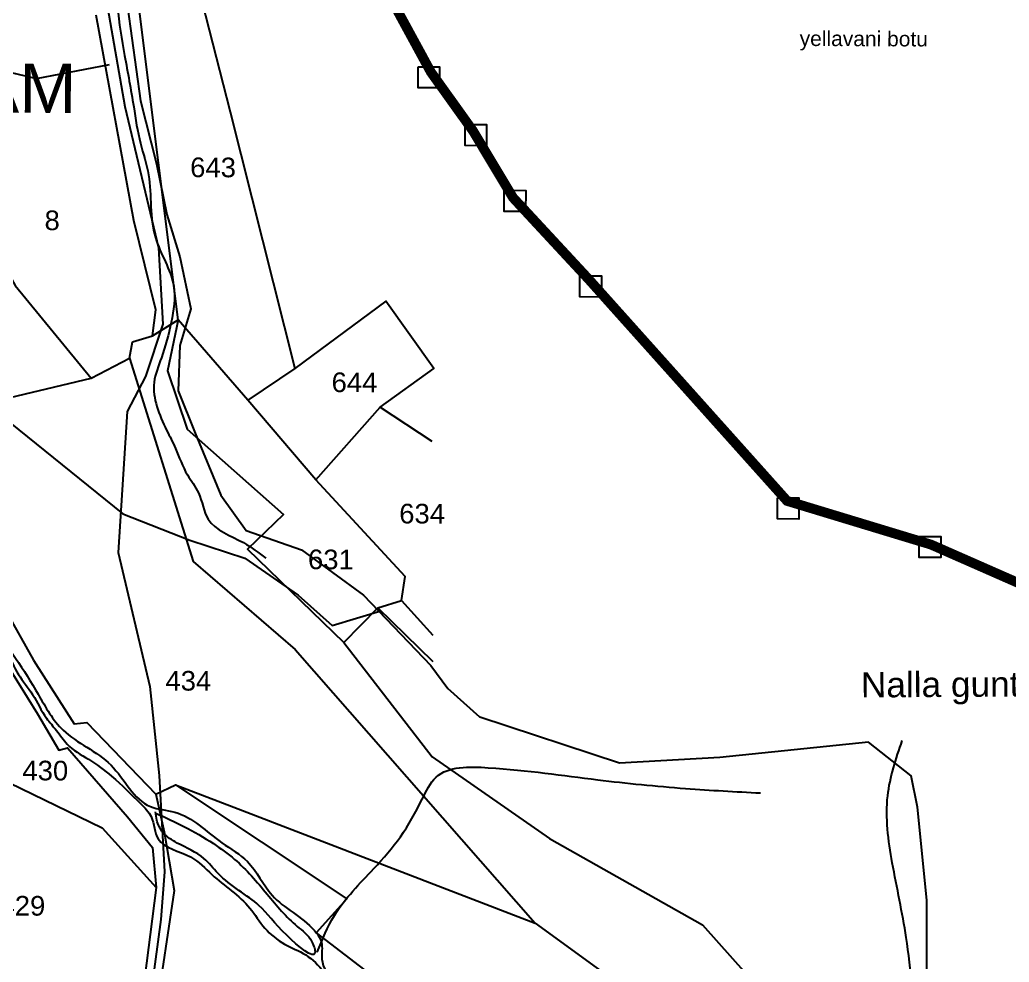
# Model space of a CAD drawing. Header units: inches. Extents: x 177544 to 239871, y 1610424 to 1630335.
# Drawn here: x 180494 to 181500, y 1614980 to 1615940 of the extents above; entities that cross this region are included whole.
import ezdxf
from ezdxf.enums import TextEntityAlignment as Align

# ---------------------------------------------------------------- set-up
doc = ezdxf.new("R2010")
doc.units = ezdxf.units.IN
doc.header["$MEASUREMENT"] = 0
doc.linetypes.add('DASHED2', pattern=[0.375, 0.25, -0.125])
for name, color, linetype in [('PLOT', 7, 'Continuous'), ('PLOT NO', 7, 'Continuous'), ('ROAD', 1, 'Continuous'), ('STREAM', 4, 'Continuous'), ('text1', 7, 'Continuous'), ('VILLAGE BOUNADRY STONES', 1, 'Continuous'), ('VILLAGE BOUNDRY', 5, 'Continuous')]:
    doc.layers.add(name, color=color, linetype=linetype)
doc.styles.get("Standard").update_dxf_attribs({"font": 'arial.ttf'})

msp = doc.modelspace()

# ---------------------------------------------------------------- linework, layer by layer
at = {"layer": 'PLOT'}
for points in [[(180549, 1616093), (180649.9, 1616091.5), (180675.6, 1615972.2), (180707.7, 1615845.9), (180773.6, 1615584.9), (180725.6, 1615552.7), (180655, 1615634.2), (180614.9, 1615953.9), (180676.3, 1615969.5)], [(179877.3, 1616003.1), (179916.2, 1615933.4), (179938.4, 1615890.5), (179983.9, 1615864), (180071.8, 1615809.7), (180116.3, 1615753.3), (180233.6, 1615700.2), (180313.8, 1615627.2), (180340.8, 1615604), (180385.8, 1615579.6), (180460.9, 1615549.8), (180566.2, 1615574.9), (180605.4, 1615595.4), (180608.5, 1615611.9), (180628.7, 1615618), (180632, 1615644.4), (180609.6, 1615735.4), (180571.3, 1615944.5)], [(179884.8, 1615953.1), (179925.6, 1615885.7), (179984.3, 1615852.6), (180045.6, 1615812.1), (180087.1, 1615773.7), (180119.9, 1615738.3), (180248.4, 1615664.3), (180293.2, 1615625.8), (180335.7, 1615595.1), (180410.1, 1615553.3), (180427.3, 1615518.5), (180450.8, 1615425.6), (180479.4, 1615338), (180507.6, 1615287.8), (180549, 1615222.9), (180562, 1615224.5), (180632, 1615151.5), (180652.2, 1615161.1), (180711.4, 1615138.2), (181018.1, 1615020.1), (181266.4, 1614839.8)], [(180386, 1615802.5), (180381.1, 1615850.1), (180436.4, 1615855.8), (180467.5, 1615890), (180510.9, 1615880.1), (180584.9, 1615894.2)], [(180282.5, 1615827), (180386, 1615802.5), (180476.1, 1615692.7), (180489.1, 1615669.3), (180566.2, 1615574.9)], [(180794.8, 1615471.6), (180860.2, 1615545.5), (180915, 1615584.7), (180866, 1615653.2), (180773.6, 1615584.9)], [(180628.7, 1615618), (180655, 1615634.2)], [(180655, 1615634.2), (180643.9, 1615582.4), (180663.9, 1615523), (180762, 1615436.1), (180725.5, 1615401), (180823.3, 1615305.7), (180858, 1615341.3), (180882, 1615348.7), (180885.7, 1615373.1), (180794.8, 1615471.6), (180725.6, 1615552.7)], [(180605.4, 1615595.4), (180670.1, 1615388.4), (180773.9, 1615298.8), (181018.1, 1615020.1)], [(180860.2, 1615545.5), (180912.8, 1615510.8)], [(180882, 1615348.7), (180914, 1615313.4)], [(180858, 1615341.3), (180914.1, 1615286.4)], [(180823.3, 1615305.7), (180913.3, 1615189.6)], [(180480.2, 1615284), (180511.8, 1615233.1), (180533.4, 1615196.2), (180542.3, 1615198.8), (180603.2, 1615128.5), (180628.6, 1615097.1), (180632.4, 1615056.4), (180618.7, 1614947.5)], [(180390.9, 1615199.1), (180421.1, 1615173.8), (180436.2, 1615185.6), (180577.6, 1615117.2), (180632.4, 1615056.4)], [(180652.2, 1615161.1), (180826.5, 1615045), (180795.4, 1615010.3), (180916.3, 1614917.4), (180953.6, 1614883), (180958.4, 1614844.9), (181021.5, 1614790.6), (181068.6, 1614579.2), (181098, 1614390.6)], [(180632, 1615151.5), (180640.5, 1615113.1), (180650.9, 1615053.3), (180632.2, 1614928.7), (180617.3, 1614933.1), (180519.5, 1614874.8)]]:
    msp.add_lwpolyline(points, dxfattribs=at)
at = {"layer": 'ROAD'}
for points in [[(180586.3, 1616482.9), (180542, 1616357.9), (180535.7, 1616248.9), (180544.5, 1616173.1), (180574.5, 1616001.3), (180600.7, 1615851.4), (180634.8, 1615707.7), (180639.4, 1615630), (180621.7, 1615576.5), (180603, 1615541.1), (180593.7, 1615397.5), (180625.9, 1615261.2), (180635.6, 1615170.6), (180640.8, 1615072.4), (180637.4, 1615024), (180625, 1614932.8)], [(180601.3, 1616472.7), (180560.8, 1616403.8), (180541.8, 1616251.1), (180570.9, 1616093.2), (180581.9, 1616037.2), (180603.4, 1615952.9), (180616.6, 1615857.2), (180632.8, 1615793.1), (180643.2, 1615741.4), (180656.7, 1615698.4), (180667.7, 1615645.6), (180656.4, 1615608.3), (180654.8, 1615561.9), (180672.1, 1615518.8), (180698.3, 1615455.9), (180724.2, 1615419.8), (180780.5, 1615400.3), (180843.5, 1615353.9), (180912, 1615282.6), (180929.3, 1615259.1)], [(179706.3, 1616098.5), (179740.1, 1616081), (179793.9, 1616055.5), (179868.6, 1615999.7), (179906.1, 1615941.7), (179929, 1615894.8), (179972.4, 1615865.4), (180064.1, 1615804.7), (180091.1, 1615775.7), (180130.4, 1615737.4), (180196.4, 1615707.7), (180286.8, 1615642.5), (180349.7, 1615590.7), (180484.1, 1615529.5), (180598.7, 1615436.7), (180666.6, 1615409.9), (180722.7, 1615391.8), (180777, 1615354.1), (180811.6, 1615323.3), (180861, 1615338)], [(181416.7, 1614865.2), (181416.4, 1615043.5), (181407, 1615138.2), (181400.7, 1615170.1), (181357.1, 1615204.3), (181205.9, 1615188.8), (181103.8, 1615183), (180961.8, 1615229.9), (180929.3, 1615259.1)], [(180913.3, 1615189.6), (181032.8, 1615106.5), (181188.2, 1615018.6), (181321.4, 1614868.8)]]:
    msp.add_lwpolyline(points, dxfattribs=at)
at = {"layer": 'STREAM'}
for points in [[(177911.3, 1615701.7), (177943.3, 1615661.3), (177959.9, 1615638), (177977.4, 1615619.3), (178001.6, 1615582.9), (178012.2, 1615556.4), (178021.6, 1615547.9), (178033.5, 1615525), (178046.1, 1615511.6), (178080.6, 1615487.6), (178110.7, 1615471.1), (178158.8, 1615479.2), (178186.1, 1615492.1), (178226.4, 1615487), (178264.5, 1615482.4), (178294.8, 1615483.3), (178322.4, 1615503.9), (178355.2, 1615508.9), (178386, 1615504.1), (178402.3, 1615502.7), (178429.7, 1615501.9), (178450.3, 1615511.8), (178465.3, 1615511.2), (178480.8, 1615517.5), (178507.5, 1615514.6), (178525.3, 1615505.6), (178567.1, 1615493.7), (178600.2, 1615491.3), (178629.5, 1615486.5), (178654.5, 1615481.6), (178671, 1615478.4), (178686.5, 1615473.9), (178703, 1615472.4), (178717, 1615468.6), (178735.6, 1615467.4), (178766.8, 1615467.2), (178815.9, 1615488.8), (178846.8, 1615505.3), (178877.5, 1615527.5), (178891.5, 1615539.4), (178918.6, 1615559.2), (178937.8, 1615565.1), (178958.2, 1615590.1), (178966.1, 1615608.9), (178984.9, 1615625.2), (179003.3, 1615638.5), (179040.4, 1615648.3), (179083.8, 1615674.9), (179117.6, 1615694), (179135.9, 1615712.5), (179153.4, 1615748.5), (179160.8, 1615792), (179160.2, 1615806.9), (179151.8, 1615838.7), (179132.8, 1615862.2), (179128.6, 1615882.7), (179120.4, 1615893.4), (179117.9, 1615930.3), (179122.6, 1615961.5), (179129.9, 1615993.6), (179148.6, 1616009.5), (179162.5, 1616024), (179192.7, 1616041.8), (179213.7, 1616052.5), (179235.1, 1616066.8), (179282.3, 1616096.5), (179312.7, 1616114.6), (179334.9, 1616126.8), (179361.6, 1616135.3), (179387.3, 1616153), (179397.7, 1616160.4), (179405.8, 1616163.9), (179415, 1616171.3), (179434.2, 1616191.2), (179457.8, 1616202.7), (179484.4, 1616216.9), (179510.3, 1616221.7), (179530.7, 1616228.2), (179546.2, 1616227.3), (179577.6, 1616238.7), (179585.2, 1616250), (179584.9, 1616269.8), (179588.1, 1616294.3), (179625.2, 1616330), (179664, 1616358.5), (179694.1, 1616380), (179702, 1616387.3), (179728.9, 1616406.6), (179751.5, 1616411.1), (179763.6, 1616437.3), (179790.7, 1616446.5), (179829.3, 1616450.8), (179857.7, 1616455.1), (179881.1, 1616460.9), (179914.2, 1616475.2), (179945, 1616499), (179981.6, 1616519.9), (180007, 1616530.4), (180045.4, 1616549), (180057.9, 1616552.7), (180055.1, 1616580.5), (180055.2, 1616605.5), (180050.2, 1616638.7), (180047, 1616655.8), (180050.6, 1616661.7), (180073.7, 1616669.2), (180107.4, 1616673.8), (180144.8, 1616663.6), (180164.1, 1616656.2), (180191.8, 1616644.3), (180213.2, 1616635.9), (180231.7, 1616632.4), (180241.9, 1616615.9), (180248.1, 1616589.9), (180264.4, 1616561), (180271.1, 1616553.4), (180279.7, 1616533.2), (180305.6, 1616506.5), (180333.1, 1616489.1), (180341.3, 1616464.4), (180345.2, 1616432.5), (180348.9, 1616412), (180341.5, 1616389.4), (180330.9, 1616361.8), (180319.4, 1616332.4), (180309.2, 1616309), (180300.4, 1616280.9), (180282.4, 1616244.5), (180266.2, 1616219.1), (180244.8, 1616166.9), (180245.8, 1616145.7), (180238.4, 1616125.6), (180235.7, 1616076.9), (180234.7, 1616042.7), (180231.2, 1615999.5), (180230.2, 1615959.5), (180232, 1615933.3), (180231.3, 1615908.3), (180240.3, 1615870.8), (180247.9, 1615844.6), (180262.7, 1615818.7), (180273.2, 1615799.1), (180274.6, 1615775.8), (180252.9, 1615713.6), (180249.3, 1615678.2), (180264.2, 1615641.3), (180266.8, 1615612.6), (180267, 1615581.7), (180269.3, 1615551.3), (180275.2, 1615533.9), (180279.9, 1615509.7), (180281.3, 1615487.2), (180288.8, 1615472.9), (180310.8, 1615464.5), (180342.5, 1615453.5), (180362.7, 1615448.5), (180382.7, 1615435.6), (180414.6, 1615419.8), (180427.4, 1615395.2), (180438.4, 1615373.3), (180449.2, 1615354.4), (180464.6, 1615322.1), (180480.7, 1615296.3), (180492.3, 1615273.4), (180506.8, 1615253), (180520.8, 1615228.9), (180531.1, 1615216.3), (180542, 1615202.4), (180563.5, 1615187), (180587.2, 1615169.7), (180616.8, 1615141.6), (180627.3, 1615128.6), (180634.5, 1615105.9), (180667.5, 1615087.6), (180689.2, 1615069.6), (180727.8, 1615035.5), (180743.1, 1615015.1), (180763.1, 1614998.9), (180784.7, 1614987.8), (180802.8, 1614970.4), (180824.1, 1614937.1), (180854.6, 1614903.9), (180873.5, 1614874), (180899.7, 1614859.3), (180924.6, 1614847.7), (180968.8, 1614803.5), (181008.8, 1614739.9), (181022.8, 1614705), (181039.2, 1614619.5), (181040.8, 1614557.8), (181051.3, 1614481.7), (181060, 1614409.5), (181058.2, 1614369.1), (181063.4, 1614328.4), (181084.7, 1614264.2), (181085.1, 1614190.4), (181086.3, 1614132.4), (181097.4, 1614096.6), (181081.4, 1614046.9), (181030.5, 1613971.1), (181017.1, 1613902.1), (181025, 1613845.6), (181021.7, 1613763), (181026.2, 1613709.4), (181023.9, 1613673.9), (180992.9, 1613613.6), (180969.5, 1613557.2), (180924.3, 1613489), (180874.8, 1613455.3), (180841.6, 1613410.1), (180834.3, 1613373.3), (180820.6, 1613359.9), (180814.5, 1613338.1), (180792.1, 1613309.2), (180781.4, 1613281.6), (180770.2, 1613266.1), (180768.6, 1613247.1), (180753.8, 1613223.2), (180748.5, 1613188.2), (180742.9, 1613146.8), (180730.6, 1613116.7), (180727.8, 1613094), (180715.9, 1613055.1), (180709.6, 1612988.7), (180734.4, 1612958.4), (180747.6, 1612929), (180735.4, 1612871), (180723.9, 1612832.5), (180723.2, 1612812.5), (180718.4, 1612778.7), (180716.5, 1612732.1), (180710.9, 1612689.5), (180716.6, 1612646.6), (180725.2, 1612604.9), (180727.6, 1612562.6), (180726.6, 1612518.8), (180732.6, 1612490.4), (180730.3, 1612452.5)], [(180324.2, 1616625.1), (180329.3, 1616601.7), (180335.4, 1616574.5), (180341, 1616536.9), (180345.4, 1616511.8), (180353.9, 1616479.2), (180357.6, 1616427.5), (180348.6, 1616391.8), (180340.8, 1616364.2), (180323, 1616327.6), (180315.6, 1616297.3), (180300.4, 1616250.7), (180270.9, 1616203.6), (180254.3, 1616172.6), (180250.3, 1616131.8), (180246.9, 1616084), (180245.1, 1616029.2), (180239.5, 1615966.1), (180244.1, 1615905), (180257.8, 1615846.9), (180278.2, 1615805.5), (180288.1, 1615768.4), (180271.5, 1615736.9), (180258.3, 1615692.9), (180272.6, 1615620.1), (180270.7, 1615586.6), (180274.7, 1615541.2), (180288, 1615491.1), (180291, 1615480.2), (180349.4, 1615451.6), (180413.2, 1615428.6), (180429.7, 1615404), (180450.5, 1615365.7), (180466.7, 1615324.4), (180489.5, 1615289.8), (180512.4, 1615253.1), (180537.8, 1615216.6), (180586.6, 1615180.9), (180626.6, 1615138.9), (180651.4, 1615133.2), (180699.3, 1615102), (180725.4, 1615082.9), (180750.4, 1615048.6), (180793.4, 1615012.8), (180800.6, 1615000.7), (180801.1, 1614983.6), (180836.1, 1614940.2), (180861.1, 1614905.3), (180888.5, 1614877.9), (180929.3, 1614856.3), (180952, 1614837.2), (180976.6, 1614797.2), (181010.3, 1614758.8), (181031, 1614730.5), (181035, 1614698.8), (181051.9, 1614605.1), (181061.7, 1614512.9), (181076.6, 1614397.8), (181067.7, 1614346.1), (181086.5, 1614286.3), (181093.5, 1614231.5), (181087.9, 1614180.2), (181093.7, 1614132.5), (181105.6, 1614102.4), (181098.2, 1614067.2), (181039, 1613969.8), (181021.3, 1613903.2), (181032.7, 1613815.3), (181031, 1613756), (181034.3, 1613697.9), (181017.4, 1613638.7), (180989.1, 1613610.8)], [(180592, 1616472.8), (180557.2, 1616413), (180536.5, 1616376.3), (180522.5, 1616343.4), (180515.6, 1616314.8), (180505.7, 1616294.8), (180497.8, 1616264.7), (180504.7, 1616239.1), (180507, 1616212.7), (180512.5, 1616188.6), (180513.4, 1616168.6), (180524.7, 1616133), (180542.6, 1616106.9), (180563.2, 1616091.4), (180570.5, 1616055), (180590, 1615994.5), (180593.4, 1615953.2), (180600.4, 1615903.4), (180609.6, 1615851.3), (180616.5, 1615814), (180624.7, 1615782), (180627.1, 1615749.6), (180631.7, 1615718), (180650.3, 1615668.6), (180647.8, 1615631.7), (180637.8, 1615595.6), (180630.4, 1615570.7), (180643.1, 1615522.1), (180652.1, 1615503.5), (180664.3, 1615476.5), (180675.5, 1615458.3), (180685.5, 1615431.3), (180721.2, 1615407.5), (180744, 1615391.6)], [(181401.6, 1614955.4), (181395.5, 1615005.7), (181381.4, 1615081.7), (181376.7, 1615149.9), (181391.5, 1615206)], [(180796.2, 1614990.6), (180813.9, 1615028.1), (180853.9, 1615075.7), (180881, 1615108.2), (180903.1, 1615146.4), (180917.3, 1615168.8), (180970.4, 1615178.4), (181081.9, 1615166.1), (181171.1, 1615157.3), (181247.3, 1615152.7)], [(180632.8, 1615131.8), (180660.8, 1615118.6), (180690.8, 1615101.1), (180712.3, 1615085.1), (180745.4, 1615049.7), (180776, 1615016.9), (180790.9, 1615001.2), (180794.1, 1614990), (180765.6, 1615007.5), (180737.1, 1615038.2), (180695.4, 1615070.7), (180681.1, 1615086), (180654, 1615101.7), (180639.4, 1615112.5), (180633.2, 1615125.1), (180631.9, 1615133.4)]]:
    msp.add_spline(points, degree=3, dxfattribs=at)
at = {"layer": 'VILLAGE BOUNADRY STONES'}
for points in [[(180899, 1615892), (180920.8, 1615891.9), (180920.8, 1615870.4), (180898.9, 1615870.5)], [(180946.9, 1615833.2), (180968.7, 1615833.1), (180968.6, 1615811.6), (180946.8, 1615811.7)], [(180986.5, 1615766.2), (181008.4, 1615766.1), (181008.3, 1615744.6), (180986.4, 1615744.7)], [(181063.6, 1615679.1), (181085.5, 1615679), (181085.4, 1615657.5), (181063.5, 1615657.6)], [(181264.6, 1615453.1), (181286.4, 1615453.1), (181286.4, 1615431.5), (181264.5, 1615431.6)], [(181408.8, 1615413.9), (181430.6, 1615413.8), (181430.6, 1615392.3), (181408.7, 1615392.3)]]:
    msp.add_lwpolyline(points, close=True, dxfattribs=at)
at = {"layer": 'VILLAGE BOUNDRY', "color": 5, "linetype": 'DASHED2', "ltscale": 50}
for points in [[(180712.6, 1616260.6, 10, 10, 0), (180831.2, 1616047.6, 10, 10, 0), (180841.4, 1616016.2, 10, 10, 0), (180911.9, 1615886.6, 10, 10, 0), (180954.9, 1615826.5, 10, 10, 0), (180995.6, 1615758.6, 10, 10, 0), (181072.7, 1615675.4, 10, 10, 0), (181274.3, 1615450, 10, 10, 0), (181420.8, 1615405.5, 10, 10, 0), (181608.3, 1615323, 10, 10, 0), (181823.6, 1615048.9, 10, 10, 0), (182068.2, 1614752, 10, 10, 0), (182364.2, 1614515.2, 10, 10, 0), (182416.7, 1614551.9, 10, 10, 0), (182592.6, 1614460.3, 10, 10, 0), (182829.3, 1614339, 10, 10, 0), (183094.8, 1614201.1, 10, 10, 0)], [(180841.4, 1616016.2, 10, 10, 0), (180911.9, 1615886.6, 10, 10, 0), (180954.9, 1615826.5, 10, 10, 0), (180995.6, 1615758.6, 10, 10, 0), (181072.7, 1615675.4, 10, 10, 0), (181274.3, 1615450, 10, 10, 0), (181420.8, 1615405.5, 10, 10, 0), (181608.3, 1615323, 10, 10, 0)]]:
    msp.add_lwpolyline(points, format="xyseb", dxfattribs=at)
at = {"layer": 'VILLAGE BOUNDRY', "color": 5, "linetype": 'DASHED2', "ltscale": 50, "const_width": 10}
msp.add_lwpolyline([(180713.4, 1616259.9), (180831.2, 1616047.6), (180841.4, 1616016.2), (180911.9, 1615886.6), (180954.9, 1615826.5), (180995.6, 1615758.6), (181072.7, 1615675.4), (181274.3, 1615450), (181420.8, 1615405.5), (181608.3, 1615323), (181823.6, 1615048.9), (182068.2, 1614752), (182364.2, 1614515.2), (182416.7, 1614551.9), (182592.6, 1614460.3), (182829.3, 1614339), (183094.8, 1614201.1), (183278.8, 1614099.7), (183602.5, 1613927.4), (183809, 1613816.6)], dxfattribs=at)

# ---------------------------------------------------------------- texts
at = {"layer": 'PLOT NO'}
for s, p in [('643', (180667, 1615779.6)), ('644', (180810.9, 1615560.8)), ('634', (180879.7, 1615427.1)), ('631', (180786.9, 1615380.5))]:
    msp.add_text(s, height=20, rotation=359.7684, dxfattribs=at).set_placement(p)
for s, p in [('8', (180526.7, 1615735.6)), ('434', (180665.2, 1615266.9)), ('430', (180519.7, 1615175.5)), ('429', (180496.4, 1615037.9))]:
    msp.add_text(s, height=20, rotation=359.7684, dxfattribs=at).set_placement(p, align=Align.MIDDLE_CENTER)
at = {"layer": 'STREAM'}
msp.add_text('Nalla gunta', height=25.651, rotation=0.3357, dxfattribs=at).set_placement((181349.5, 1615249.9))
at = {"layer": 'text1'}
msp.add_text('yellavani botu', height=15.272, rotation=359.7684, dxfattribs=at).set_placement((181287.1, 1615913.1))
at = {"layer": 'text1', "color": 1, "insert": (180166.4, 1615979.8), "char_height": 50, "width": 296.849, "attachment_point": 1, "rotation": 359.7684}
msp.add_mtext('\\pi29.68303;  NO.96 \\P\\pi-80.24194;SINGAVARAM', dxfattribs=at)

doc.saveas('drawing.dxf')
